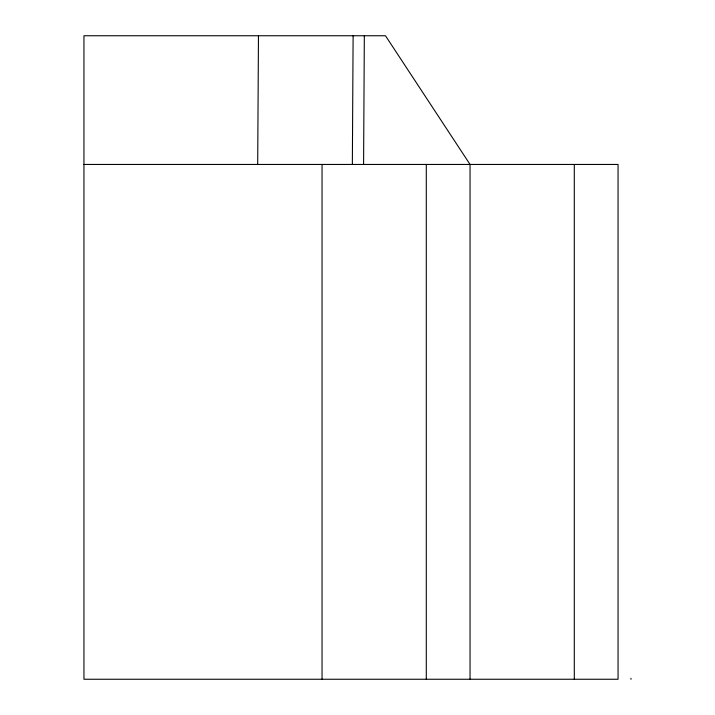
<?xml version="1.0" encoding="UTF-8"?>
<svg xmlns="http://www.w3.org/2000/svg" width="715" height="715" viewBox="0 0 715 715"><rect width="100%" height="100%" fill="white"/><g stroke="black" fill="none" stroke-linecap="round" stroke-linejoin="round"><path stroke-width="1.07" d="M257.695 164.45L258.464 35.75M352.352 164.45L353.112 35.75M363.586 164.45L364.337 35.75M83.95 164.45L618.055 164.45L618.055 679.25L83.95 679.25L83.95 35.75L385.492 35.75L470.05 164.45L470.05 679.25M630.925 678.285L631.05 679.25M574.297 164.45L574.297 679.25M426.292 164.45L426.292 679.25M322.045 164.45L322.045 679.25"/></g></svg>
